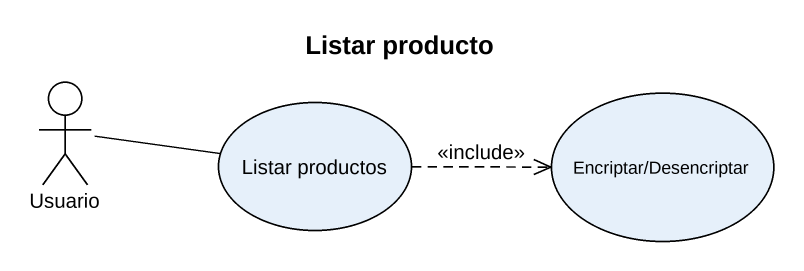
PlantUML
@startuml
title Listar producto
actor Usuario
usecase "Listar productos" as Listar_productos
usecase "Encriptar/Desencriptar" as Encriptar_Desencriptar
Usuario -right- Listar_productos
Listar_productos .right.> Encriptar_Desencriptar : <<include>>
@enduml
